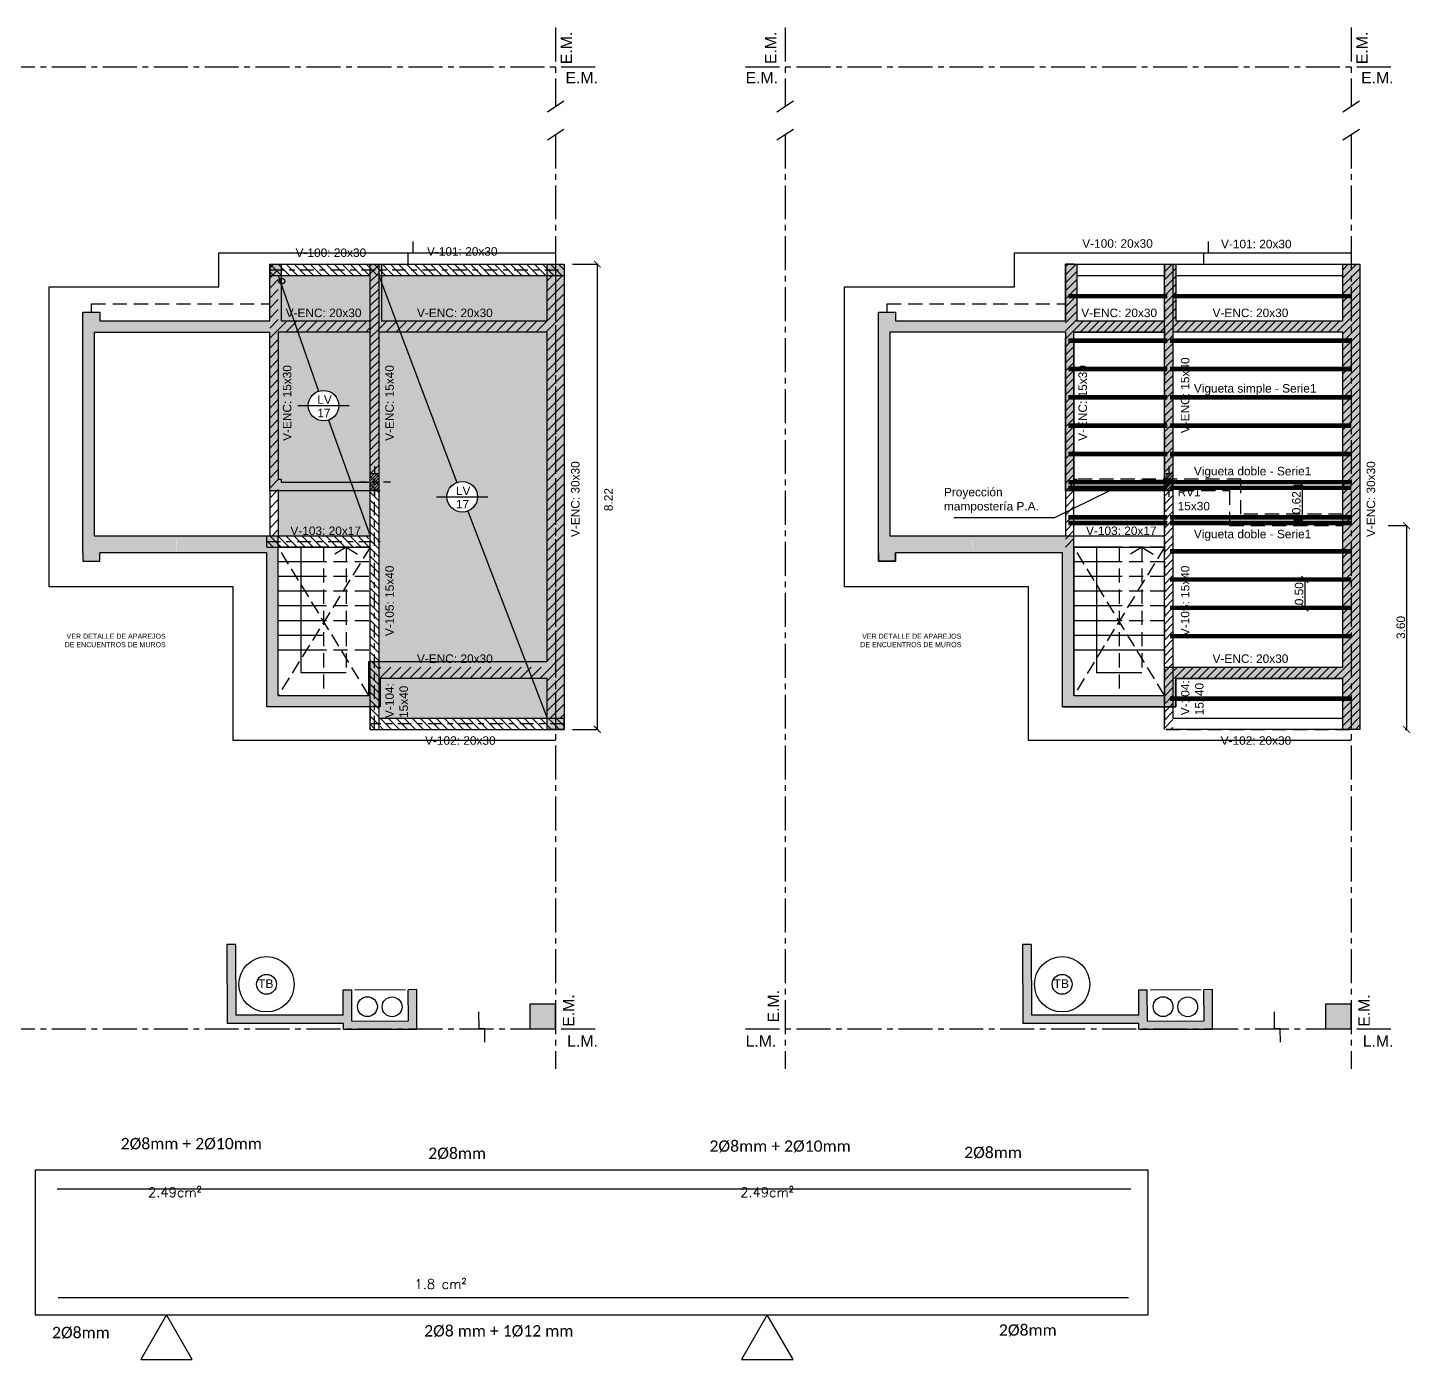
# Model space of a CAD drawing. Header units: millimetres. Extents: x 141 to 475, y -20 to 129.
# Drawn here: x 376.37 to 400.8, y 3.04 to 26.57 of the extents above; entities that cross this region are included whole.
import ezdxf

# ---------------------------------------------------------------- set-up
doc = ezdxf.new("R2010")
doc.units = ezdxf.units.MM
doc.header["$LTSCALE"] = 0.1
doc.header["$MEASUREMENT"] = 0
doc.header["$PDMODE"] = 3
doc.header["$PDSIZE"] = 0.1
for name, pattern in [('ACAD_ISO02W100', [15, 12, -3]), ('ACAD_ISO04W100', [30, 24, -3, 0, -3]), ('ACAD_ISO10W100', [18, 12, -3, 0, -3]), ('DASHED2', [0.375, 0.25, -0.125]), ('RAYITAS', [0.375, 0.25, -0.125]), ('TRAZOS2', [0.375, 0.25, -0.125])]:
    doc.linetypes.add(name, pattern=pattern)
doc.layers.get('DEFPOINTS').update_dxf_attribs({"color": 1})
doc.layers.add('17.Sombras', color=8, linetype='Continuous', lineweight=5)
doc.layers.add('SOMBRA', color=1, linetype='Continuous', lineweight=0)
for name, color, linetype in [('CONT_COLU', 5, 'Continuous'), ('CONTORNO VIGA', 4, 'Continuous'), ('Cotas', 1, 'Continuous'), ('COTAS-HECTOR', 2, 'Continuous'), ('EJE VIGA', 3, 'ACAD_ISO10W100'), ('EJE_COLUM', 4, 'Continuous'), ('EJES', 6, 'Continuous'), ('ELMER', 2, 'Continuous'), ('Equipamiento', 7, 'Continuous'), ('LOSA', 2, 'Continuous'), ('MURO', 2, 'Continuous'), ('Muros', 7, 'Continuous'), ('muros-pta', 4, 'Continuous'), ('SOMB_COLUM', 1, 'Continuous'), ('Textos', 7, 'Continuous')]:
    doc.layers.add(name, color=color, linetype=linetype)
doc.styles.add('1 en 100', font='romans.shx', dxfattribs={"height": 0.17})
doc.styles.add('ARIAL', font='arial.ttf', dxfattribs={"height": 0.18})
doc.styles.add('Arial20', font='arial.ttf', dxfattribs={"height": 0.2})
doc.styles.add('CYPETXT', font='calibri.ttf', dxfattribs={"height": 0.2})
doc.styles.add('Diego', font='arial.ttf')
doc.styles.get("Standard").update_dxf_attribs({"font": 'arial.ttf'})
doc.dimstyles.new('COTA-1-100', dxfattribs={"dimtxt": 0.2, "dimasz": 0.12, "dimexe": 0.012, "dimexo": 0.15, "dimgap": 0.025, "dimtad": 1, "dimzin": 0, "dimdsep": 46, "dimtxsty": 'Arial20', "dimblk1": 'ARCHTICK', "dimblk2": 'ARCHTICK', "dimsah": 1, "dimcen": 0.09, "dimclrd": 256, "dimclre": 256, "dimclrt": 256, "dimazin": 0, "dimtfac": 1, "dimtofl": 0, "dimtmove": 2, "dimatfit": 3, "dimldrblk": 'ARCHTICK', "dimfxl": 1, "dimtolj": 1, "dimtzin": 0, "dimarcsym": 0})

# ---------------------------------------------------------------- blocks, each defined once
blk = doc.blocks.new('_ARCHTICK')
at = {"color": 0, "linetype": 'ByBlock', "const_width": 0.15}
blk.add_lwpolyline([(-0.5, -0.5), (0.5, 0.5)], dxfattribs=at)
blk = doc.blocks.new('*D177')
at = {"layer": 'Cotas', "lineweight": -2, "transparency": 16777216}
for p, q in [((386.001, 22.392), (386.449, 22.392)), ((386.437, 22.392), (386.437, 14.172)), ((386.001, 14.172), (386.449, 14.172))]:
    blk.add_line(p, q, dxfattribs=at)
at = {"layer": 'DEFPOINTS', "color": 0, "transparency": 16777216}
for p in [(385.851, 22.392), (385.851, 14.172), (386.437, 14.172)]:
    blk.add_point(p, dxfattribs=at)
at = {"layer": 'Cotas', "lineweight": -2, "transparency": 16777216, "xscale": 0.12, "yscale": 0.12, "zscale": 0.12}
for p, rotation in [((386.437, 22.392), 90), ((386.437, 14.172), 270)]:
    blk.add_blockref('_ARCHTICK', p, dxfattribs=dict(at, rotation=rotation))
at = {"layer": 'Cotas', "color": 2, "transparency": 16777216, "insert": (386.635, 18.232), "char_height": 0.15, "attachment_point": 5, "rotation": 90}
blk.add_mtext('\\A1;8.22', dxfattribs=at)
blk = doc.blocks.new('*D178')
at = {"layer": 'Cotas', "lineweight": -2, "transparency": 16777216}
for p, q in [((398.852, 16.819), (398.925, 16.819)), ((398.937, 16.819), (398.937, 16.319)), ((398.852, 16.319), (398.925, 16.319))]:
    blk.add_line(p, q, dxfattribs=at)
at = {"layer": 'DEFPOINTS', "color": 0, "transparency": 16777216}
for p in [(399.002, 16.819), (398.937, 16.319), (399.002, 16.319)]:
    blk.add_point(p, dxfattribs=at)
at = {"layer": 'Cotas', "lineweight": -2, "transparency": 16777216, "xscale": 0.12, "yscale": 0.12, "zscale": 0.12}
for p, rotation in [((398.937, 16.819), 90), ((398.937, 16.319), 270)]:
    blk.add_blockref('_ARCHTICK', p, dxfattribs=dict(at, rotation=rotation))
at = {"layer": 'Cotas', "color": 2, "transparency": 16777216, "insert": (398.835, 16.569), "char_height": 0.15, "attachment_point": 5, "rotation": 90}
blk.add_mtext('\\A1;0.50', dxfattribs=at)
blk = doc.blocks.new('*D179')
at = {"layer": 'Cotas', "lineweight": -2, "transparency": 16777216}
for p, q in [((398.742, 18.488), (398.875, 18.488)), ((398.887, 18.488), (398.887, 17.868)), ((398.742, 17.868), (398.875, 17.868))]:
    blk.add_line(p, q, dxfattribs=at)
at = {"layer": 'DEFPOINTS', "color": 0, "transparency": 16777216}
for p in [(398.892, 18.488), (398.887, 17.868), (398.892, 17.868)]:
    blk.add_point(p, dxfattribs=at)
at = {"layer": 'Cotas', "lineweight": -2, "transparency": 16777216, "xscale": 0.12, "yscale": 0.12, "zscale": 0.12}
for p, rotation in [((398.887, 18.488), 90), ((398.887, 17.868), 270)]:
    blk.add_blockref('_ARCHTICK', p, dxfattribs=dict(at, rotation=rotation))
at = {"layer": 'Cotas', "color": 2, "transparency": 16777216, "insert": (398.786, 18.178), "char_height": 0.15, "attachment_point": 5, "rotation": 90}
blk.add_mtext('\\A1;0.62', dxfattribs=at)
blk = doc.blocks.new('*D180')
at = {"layer": 'Cotas', "lineweight": -2, "transparency": 16777216}
for p, q in [((400.406, 17.772), (400.745, 17.772)), ((400.733, 17.772), (400.733, 14.172)), ((400.706, 14.172), (400.745, 14.172))]:
    blk.add_line(p, q, dxfattribs=at)
at = {"layer": 'DEFPOINTS', "color": 0, "transparency": 16777216}
for p in [(399.606, 17.772), (399.906, 14.172), (400.733, 14.172)]:
    blk.add_point(p, dxfattribs=at)
at = {"layer": 'Cotas', "lineweight": -2, "transparency": 16777216, "xscale": 0.12, "yscale": 0.12, "zscale": 0.12}
for p, rotation in [((400.733, 17.772), 90), ((400.733, 14.172), 270)]:
    blk.add_blockref('_ARCHTICK', p, dxfattribs=dict(at, rotation=rotation))
at = {"layer": 'Cotas', "color": 2, "transparency": 16777216, "insert": (400.632, 15.972), "char_height": 0.15, "attachment_point": 5, "rotation": 90}
blk.add_mtext('\\A1;3.60', dxfattribs=at)

msp = doc.modelspace()

# ---------------------------------------------------------------- hatches: boundary and pattern name
at = {"true_color": 0x12ae0f, "transparency": 33554636}
h = msp.add_hatch(dxfattribs=at)
h.set_pattern_fill('ANSI31', color=94, scale=0.8, angle=90)
h.paths.add_polyline_path([(382.4257, 22.3921), (380.6507, 22.3921), (380.6507, 22.2921), (382.4257, 22.2921)])
at = {"transparency": 33554636}
h = msp.add_hatch(dxfattribs=at)
h.set_pattern_fill('ANSI31', color=4)
h.paths.add_polyline_path([(380.8007, 21.1921), (381.1485, 21.1921), (381.0789, 21.3921), (380.8007, 21.3921), (380.8007, 22.1921), (380.6507, 22.1921), (380.6507, 18.3921), (380.8007, 18.3921)])
h.paths.add_polyline_path([(380.8007, 18.3921), (380.6507, 18.3921), (380.6507, 17.5921), (380.8007, 17.5921)])
h.paths.add_polyline_path([(380.8007, 22.2921), (380.6507, 22.2921), (380.6507, 22.1921), (380.8007, 22.1921)])
h.paths.add_polyline_path([(380.8007, 22.3921), (380.6507, 22.3921), (380.6507, 22.2921), (380.8007, 22.2921)])
h.paths.add_polyline_path([(382.4257, 21.3921), (381.0789, 21.3921), (381.1485, 21.1921), (382.4257, 21.1921)])
h.paths.add_polyline_path([(382.8771, 21.3921), (382.5757, 21.3921), (382.5757, 21.1921), (382.9525, 21.1921)])
h.paths.add_polyline_path([(385.7007, 22.1921), (385.5507, 22.1921), (385.5507, 21.3921), (382.8771, 21.3921), (382.9525, 21.1921), (385.5507, 21.1921), (385.5507, 15.2721), (385.2054, 15.2721), (385.2821, 15.0721), (385.5507, 15.0721), (385.5507, 14.3721), (385.7007, 14.3721)])
h.paths.add_polyline_path([(385.8507, 22.1921), (385.7007, 22.1921), (385.7007, 14.3721), (385.8507, 14.3721)])
h.paths.add_polyline_path([(385.2054, 15.2721), (382.5757, 15.2721), (382.5757, 15.0721), (385.2821, 15.0721)])
at = {"true_color": 0x12ae0f, "transparency": 33554636}
h = msp.add_hatch(dxfattribs=at)
h.set_pattern_fill('ANSI31', color=94, scale=0.8, angle=90)
h.paths.add_polyline_path([(382.4257, 22.2921), (380.6507, 22.2921), (380.6507, 22.1921), (382.4257, 22.1921)])
h = msp.add_hatch(dxfattribs=at)
h.set_pattern_fill('ANSI31', color=94, scale=0.8, angle=90)
h.paths.add_polyline_path([(385.8507, 22.3921), (382.4257, 22.3921), (382.4257, 22.2921), (385.8507, 22.2921)])
at = {"transparency": 33554636}
h = msp.add_hatch(dxfattribs=at)
h.set_pattern_fill('ANSI31', color=4, scale=0.8)
h.paths.add_polyline_path([(382.5757, 21.3921), (382.4257, 21.3921), (382.4257, 18.6921), (382.5757, 18.6921)])
h.paths.add_polyline_path([(382.5757, 22.2921), (382.4257, 22.2921), (382.4257, 21.3921), (382.5757, 21.3921)])
h.paths.add_polyline_path([(382.5757, 22.3921), (382.4257, 22.3921), (382.4257, 22.2921), (382.5757, 22.2921)])
at = {"true_color": 0x12ae0f, "transparency": 33554636}
h = msp.add_hatch(dxfattribs=at)
h.set_pattern_fill('ANSI31', color=94, scale=0.8, angle=90)
h.paths.add_polyline_path([(385.8507, 22.2921), (382.4257, 22.2921), (382.4257, 22.1921), (385.8507, 22.1921)])
at = {"transparency": 33554687}
h = msp.add_hatch(dxfattribs=at)
h.set_pattern_fill('ANSI31', color=3, scale=0.8)
h.paths.add_polyline_path([(394.906, 22.3921), (394.706, 22.3921), (394.706, 21.3921), (394.906, 21.3921)])
h = msp.add_hatch(dxfattribs=at)
h.set_pattern_fill('ANSI31', color=3, scale=0.8)
h.paths.add_polyline_path([(396.606, 22.3921), (396.456, 22.3921), (396.456, 21.3921), (396.606, 21.3921)])
h.paths.add_polyline_path([(396.656, 22.3921), (396.606, 22.3921), (396.606, 21.3921), (396.656, 21.3921)])
h = msp.add_hatch(dxfattribs=at)
h.set_pattern_fill('ANSI31', color=3, scale=0.8)
h.paths.add_polyline_path([(399.756, 14.7155), (399.606, 14.7155), (399.606, 14.3721), (399.756, 14.3721)], flags=16)
h.paths.add_polyline_path([(399.756, 15.819), (399.606, 15.819), (399.606, 14.7155), (399.756, 14.7155)], flags=16)
h.paths.add_polyline_path([(399.906, 22.3921), (399.606, 22.3921), (399.606, 14.1721), (399.906, 14.1721)])
h = msp.add_hatch(dxfattribs=at)
h.set_pattern_fill('ANSI31', color=3, scale=0.8)
h.paths.add_polyline_path([(394.8542, 21.3921), (394.706, 21.3921), (394.706, 18.3921), (394.856, 18.3921)])
h = msp.add_hatch(dxfattribs=at)
h.set_pattern_fill('ANSI31', color=3, scale=0.8)
h.paths.add_polyline_path([(399.606, 15.2721), (396.606, 15.2721), (396.606, 15.0721), (399.606, 15.0721)])
h.paths.add_polyline_path([(396.456, 21.3921), (394.856, 21.3921), (394.856, 21.1921), (396.456, 21.1921)])
h.paths.add_polyline_path([(399.606, 21.3921), (396.606, 21.3921), (396.606, 21.1921), (399.606, 21.1921)])
h = msp.add_hatch(dxfattribs=at)
h.set_pattern_fill('ANSI31', color=3, scale=0.8)
h.paths.add_polyline_path([(396.606, 21.3921), (396.531, 21.3921), (396.456, 21.3921), (396.456, 18.6921), (396.606, 18.6921)])
at = {"true_color": 0x12ae0f, "transparency": 33554636}
h = msp.add_hatch(dxfattribs=at)
h.set_pattern_fill('ANSI31', color=94, scale=0.8, angle=90)
h.paths.add_polyline_path([(382.5757, 18.6921), (382.4257, 18.6921), (382.4257, 14.1721), (382.5757, 14.1721)])
at = {"transparency": 33554687}
h = msp.add_hatch(dxfattribs=at)
h.set_pattern_fill('ANSI31', color=3, scale=0.8)
h.paths.add_polyline_path([(396.606, 18.6921), (396.456, 18.6921), (396.456, 17.5921), (396.606, 17.5921)])
h = msp.add_hatch(dxfattribs=at)
h.set_pattern_fill('ANSI31', color=3, scale=0.8)
h.paths.add_polyline_path([(394.856, 18.3921), (394.706, 18.3921), (394.706, 18.0064), (394.856, 18.08)])
h = msp.add_hatch(dxfattribs=at)
h.set_pattern_fill('ANSI31', color=3, scale=0.8)
h.paths.add_polyline_path([(394.856, 18.08), (394.706, 18.0064), (394.706, 17.3909), (394.741, 17.3909), (394.741, 17.3921), (394.826, 17.3921), (394.856, 17.3921)])
at = {"true_color": 0x12ae0f, "transparency": 33554636}
h = msp.add_hatch(dxfattribs=at)
h.set_pattern_fill('ANSI31', color=94, scale=0.8, angle=90)
h.paths.add_polyline_path([(380.8007, 17.5921), (380.6007, 17.5921), (380.6007, 17.4921), (380.8007, 17.4921)])
h = msp.add_hatch(dxfattribs=at)
h.set_pattern_fill('ANSI31', color=94, scale=0.8, angle=90)
h.paths.add_polyline_path([(382.4007, 17.5921), (380.8007, 17.5921), (380.8007, 17.3921), (382.4007, 17.3921)])
at = {"transparency": 33554687}
h = msp.add_hatch(dxfattribs=at)
h.set_pattern_fill('ANSI31', color=3, scale=0.8)
h.paths.add_polyline_path([(396.606, 17.5921), (396.456, 17.5921), (396.456, 14.1721), (396.606, 14.1721)])
at = {"true_color": 0x12ae0f, "transparency": 33554636}
h = msp.add_hatch(dxfattribs=at)
h.set_pattern_fill('ANSI31', color=94, scale=0.8, angle=90)
h.paths.add_polyline_path([(380.8007, 17.4921), (380.6007, 17.4921), (380.6007, 17.3921), (380.8007, 17.3921)])
at = {"transparency": 33554661}
h = msp.add_hatch(dxfattribs=at)
h.set_pattern_fill('ANSI31', color=3, scale=0.8)
h.paths.add_polyline_path([(399.756, 15.819), (399.606, 15.819), (399.606, 14.7155), (399.756, 14.7155)])
h.paths.add_polyline_path([(399.756, 14.7155), (399.606, 14.7155), (399.606, 14.3721), (399.756, 14.3721)])
at = {"true_color": 0x12ae0f, "transparency": 33554636}
h = msp.add_hatch(dxfattribs=at)
h.set_pattern_fill('ANSI31', color=94, scale=0.8, angle=90)
h.paths.add_polyline_path([(385.8507, 14.3721), (382.6007, 14.3721), (382.6007, 14.2721), (385.8507, 14.2721)])
h.paths.add_polyline_path([(383.174, 14.3721), (383.1845, 14.3591), (382.6247, 14.3591), (382.6143, 14.3721)], flags=16)
h = msp.add_hatch(dxfattribs=at)
h.set_pattern_fill('ANSI31', color=94, scale=0.8, angle=90)
h.paths.add_polyline_path([(385.8507, 14.2721), (382.6007, 14.2721), (382.6007, 14.1721), (385.8507, 14.1721)])
at = {"layer": 'ELMER', "linetype": 'Continuous', "transparency": 33554559}
h = msp.add_hatch(color=10, dxfattribs=at)
h.dxf.hatch_style = 1
edge = h.paths.add_edge_path()
edge.add_line((377.5507, 21.1921), (380.6507, 21.1921))
edge.add_line((380.6507, 21.1921), (380.6507, 21.3921))
edge.add_line((380.6507, 21.3921), (377.6507, 21.3921))
edge.add_line((377.6507, 21.3921), (377.6507, 21.5421))
edge.add_line((377.6507, 21.5421), (377.3507, 21.5421))
edge.add_line((377.3507, 21.5421), (377.3507, 21.3921))
edge.add_line((377.3507, 21.3921), (377.3507, 18.9261))
edge.add_arc((377.4594, 18.3749), 0.5619, 80.65728, 101.16179, ccw=False)
edge.add_line((377.5507, 18.9293), (377.5507, 21.1921))
edge = h.paths.add_edge_path()
edge.add_arc((377.4594, 18.3749), 0.5619, 80.65728, 101.16179)
edge.add_line((377.3507, 18.9261), (377.3507, 17.2921))
edge.add_line((377.3507, 17.2921), (377.3507, 17.1421))
edge.add_line((377.3507, 17.1421), (377.6507, 17.1421))
edge.add_line((377.6507, 17.1421), (377.6507, 17.2921))
edge.add_line((377.6507, 17.2921), (379.0065, 17.2921))
edge.add_arc((377.5164, 17.4381), 1.4972, 354.40321, 360)
edge.add_arc((377.5164, 17.4381), 1.4972, 0, 5.90299)
edge.add_line((379.0057, 17.5921), (377.5507, 17.5921))
edge.add_line((377.5507, 17.5921), (377.5507, 18.9293))
edge = h.paths.add_edge_path()
edge.add_line((379.9007, 17.5921), (379.0057, 17.5921))
edge.add_arc((377.5164, 17.4381), 1.4972, 0, 5.90299, ccw=False)
edge.add_arc((377.5164, 17.4381), 1.4972, 354.40321, 360, ccw=False)
edge.add_line((379.0065, 17.2921), (379.9007, 17.2921))
edge.add_line((379.9007, 17.2921), (379.9007, 17.5921))
h.paths.add_polyline_path([(380.8007, 17.5921), (379.9007, 17.5921), (379.9007, 17.2921), (380.6007, 17.2921), (380.6007, 14.5721), (380.8007, 14.5721)])
h.paths.add_polyline_path([(382.6007, 15.0721), (383.6018, 15.0721), (383.6018, 15.3721), (382.601, 15.3721), (382.6004, 15.3721), (382.4007, 15.3721), (382.4007, 14.7721), (380.8007, 14.7721), (380.8007, 14.5721), (382.6007, 14.5721)])
h.paths.add_polyline_path([(385.5507, 15.3721), (383.6018, 15.3721), (383.6018, 15.0721), (385.5507, 15.0721)])
h.paths.add_polyline_path([(385.7007, 22.3921), (385.5507, 22.3921), (385.5507, 14.1721), (385.7007, 14.1721)])
h.paths.add_polyline_path([(385.8507, 22.3921), (385.7007, 22.3921), (385.7007, 14.1721), (385.8507, 14.1721)])
h.paths.add_polyline_path([(382.58, 21.1921), (383.855, 21.1921), (383.8463, 21.3921), (382.2007, 21.3921), (382.2007, 21.1921), (382.4257, 21.1921), (382.4257, 18.5421), (380.8507, 18.5421), (380.8507, 18.3921), (382.5713, 18.3921)])
h.paths.add_polyline_path([(380.8507, 18.5921), (380.8007, 18.5921), (380.8007, 21.1921), (382.2007, 21.1921), (382.2007, 21.3921), (380.8507, 21.3921), (380.8507, 22.3921), (380.6507, 22.3921), (380.6507, 18.3921), (380.8507, 18.3921)])
h.paths.add_polyline_path([(385.5507, 21.3921), (383.8507, 21.3921), (383.8507, 21.1921), (385.5507, 21.1921)])
h = msp.add_hatch(color=10, dxfattribs=at)
h.dxf.hatch_style = 1
h.paths.add_polyline_path([(382.6257, 22.2921), (382.4257, 22.2921), (382.4257, 21.3921), (382.6257, 21.3921)])
h.paths.add_polyline_path([(382.6257, 22.3921), (382.4257, 22.3921), (382.4257, 22.2921), (382.6257, 22.2921)])
h = msp.add_hatch(color=10, dxfattribs=at)
h.dxf.hatch_style = 1
edge = h.paths.add_edge_path()
edge.add_line((391.606, 21.1921), (394.706, 21.1921))
edge.add_line((394.706, 21.1921), (394.706, 21.3921))
edge.add_line((394.706, 21.3921), (391.706, 21.3921))
edge.add_line((391.706, 21.3921), (391.706, 21.5421))
edge.add_line((391.706, 21.5421), (391.406, 21.5421))
edge.add_line((391.406, 21.5421), (391.406, 21.3921))
edge.add_line((391.406, 21.3921), (391.406, 18.9261))
edge.add_arc((391.5147, 18.3749), 0.5619, 80.65728, 101.16179, ccw=False)
edge.add_line((391.606, 18.9293), (391.606, 21.1921))
edge = h.paths.add_edge_path()
edge.add_arc((391.5147, 18.3749), 0.5619, 80.65728, 101.16179)
edge.add_line((391.406, 18.9261), (391.406, 17.2921))
edge.add_line((391.406, 17.2921), (391.406, 17.1421))
edge.add_line((391.406, 17.1421), (391.706, 17.1421))
edge.add_line((391.706, 17.1421), (391.706, 17.2921))
edge.add_line((391.706, 17.2921), (393.0618, 17.2921))
edge.add_arc((391.5717, 17.4381), 1.4972, 354.40321, 360)
edge.add_arc((391.5717, 17.4381), 1.4972, 0, 5.90299)
edge.add_line((393.061, 17.5921), (391.606, 17.5921))
edge.add_line((391.606, 17.5921), (391.606, 18.9293))
edge = h.paths.add_edge_path()
edge.add_line((393.956, 17.5921), (393.061, 17.5921))
edge.add_arc((391.5717, 17.4381), 1.4972, 0, 5.90299, ccw=False)
edge.add_arc((391.5717, 17.4381), 1.4972, 354.40321, 360, ccw=False)
edge.add_line((393.0618, 17.2921), (393.956, 17.2921))
edge.add_line((393.956, 17.2921), (393.956, 17.5921))
h.paths.add_polyline_path([(394.856, 17.5921), (393.956, 17.5921), (393.956, 17.2921), (394.656, 17.2921), (394.656, 14.5721), (394.856, 14.5721)])
h.paths.add_polyline_path([(396.656, 15.0721), (397.6571, 15.0721), (397.6571, 15.2721), (396.6562, 15.2721), (396.6557, 15.2721), (396.456, 15.2721), (396.456, 14.7721), (394.856, 14.7721), (394.856, 14.5721), (396.656, 14.5721)])
h.paths.add_polyline_path([(399.606, 15.2721), (397.6571, 15.2721), (397.6571, 15.0721), (399.606, 15.0721)])
h.paths.add_polyline_path([(399.756, 22.3921), (399.606, 22.3921), (399.606, 14.1721), (399.756, 14.1721)])
h.paths.add_polyline_path([(399.906, 22.3921), (399.756, 22.3921), (399.756, 14.1721), (399.906, 14.1721)])
h.paths.add_polyline_path([(396.606, 21.1921), (397.9036, 21.1921), (397.9016, 21.3921), (396.256, 21.3921), (396.2558, 21.1921), (396.456, 21.1921), (396.456, 18.5421), (394.906, 18.5421), (394.906, 18.3921), (396.606, 18.3921)])
h.paths.add_polyline_path([(394.906, 18.5921), (394.856, 18.5921), (394.856, 21.1921), (396.2558, 21.1921), (396.256, 21.3921), (394.906, 21.3921), (394.906, 22.3921), (394.706, 22.3921), (394.706, 18.3921), (394.906, 18.3921)])
h.paths.add_polyline_path([(399.606, 21.3921), (397.906, 21.3921), (397.906, 21.1921), (399.606, 21.1921)])
h = msp.add_hatch(color=10, dxfattribs=at)
h.dxf.hatch_style = 1
h.paths.add_polyline_path([(396.606, 22.3921), (396.456, 22.3921), (396.456, 21.3921), (396.606, 21.3921)])
h.paths.add_polyline_path([(396.656, 22.3921), (396.606, 22.3921), (396.606, 21.3921), (396.656, 21.3921)])
h = msp.add_hatch(color=10, dxfattribs=at)
h.dxf.hatch_style = 1
h.paths.add_polyline_path([(382.0974, 9.5667), (381.9474, 9.566), (381.9495, 9.1221), (380.0495, 9.1221), (380.0436, 10.3721), (379.8936, 10.3721), (379.9002, 8.9721), (381.9502, 8.9721), (381.9507, 8.8721), (383.2507, 8.8721), (383.2474, 9.5721), (383.0974, 9.5714), (383.1, 9.0214), (382.1, 9.0167)])
h.paths.add_polyline_path([(385.7007, 9.3221), (385.2507, 9.3221), (385.2507, 8.8721), (385.7007, 8.8721)])
h = msp.add_hatch(color=10, dxfattribs=at)
h.dxf.hatch_style = 1
h.paths.add_polyline_path([(396.1527, 9.5667), (396.0027, 9.566), (396.0048, 9.1221), (394.1048, 9.1221), (394.0989, 10.3721), (393.9489, 10.3721), (393.9555, 8.9721), (396.0055, 8.9721), (396.006, 8.8721), (397.306, 8.8721), (397.3027, 9.5721), (397.1527, 9.5714), (397.1553, 9.0214), (396.1553, 9.0167)])
h.paths.add_polyline_path([(399.756, 9.3221), (399.306, 9.3221), (399.306, 8.8721), (399.756, 8.8721)])
at = {"layer": 'SOMB_COLUM'}
h = msp.add_hatch(dxfattribs=at)
h.set_pattern_fill('ANSI31', color=256, scale=0.3)
h.set_pattern_definition([(45, (3.273016, -0.493364), (-0.0265165043, 0.0265165043), [])])
h.paths.add_polyline_path([(382.5757, 18.6921), (382.4257, 18.6921), (382.4257, 18.3921), (382.5757, 18.3921)])
h = msp.add_hatch(dxfattribs=at)
h.set_pattern_fill('ANSI31', color=256, scale=0.3)
h.set_pattern_definition([(45, (17.30331, -0.493364), (-0.0265165043, 0.0265165043), [])])
h.paths.add_polyline_path([(396.606, 18.6921), (396.456, 18.6921), (396.456, 18.3921), (396.606, 18.3921)])
at = {"layer": 'SOMBRA', "true_color": 0xc7c8ca}
h = msp.add_hatch(color=9, dxfattribs=at)
h.dxf.hatch_style = 1
h.paths.add_polyline_path([(382.4257, 22.1921), (380.8507, 22.1921), (380.8507, 21.3921), (382.4257, 21.3921)])
h.paths.add_polyline_path([(382.4257, 21.1921), (380.8007, 21.1921), (380.8007, 17.5921), (382.4257, 17.5921)])
edge = h.paths.add_edge_path(flags=16)
edge.add_arc((381.6007, 19.8921), 0.27, 0, 360)
h.paths.add_polyline_path([(385.5507, 22.1921), (382.6257, 22.1921), (382.6257, 21.3921), (385.5507, 21.3921)])
h.paths.add_polyline_path([(385.5507, 21.1921), (382.5757, 21.1921), (382.5757, 15.2721), (385.5507, 15.2721)])
edge = h.paths.add_edge_path(flags=16)
edge.add_arc((384.0507, 18.2821), 0.27, 0, 360)
h.paths.add_polyline_path([(385.5507, 15.0721), (382.6007, 15.0721), (382.6007, 14.3721), (385.5507, 14.3721)])

# ---------------------------------------------------------------- linework, layer by layer
for p, q in [((399.681, 22.3921), (399.681, 22.3921)), ((376.8933, 6.0521), (395.863, 6.0521)), ((376.9113, 4.1322), (395.8182, 4.1322))]:
    msp.add_line(p, q)
at = {"color": 5, "transparency": 33554559}
for p, q in [((380.6507, 18.3921), (380.6507, 17.5921)), ((380.8007, 18.3921), (380.8007, 17.5921))]:
    msp.add_line(p, q, dxfattribs=at)
at = {"color": 2, "linetype": 'RAYITAS', "ltscale": 10, "transparency": 33554559}
for p, q in [((381.6007, 17.3921), (381.6007, 14.7721)), ((382.4257, 17.3921), (381.6007, 17.3921)), ((382.0007, 17.3921), (381.8007, 17.2671)), ((382.0007, 17.3921), (382.0007, 15.1721)), ((382.0007, 17.3921), (382.2007, 17.2671)), ((382.4257, 15.3721), (382.4257, 17.3921)), ((395.656, 17.3921), (395.656, 14.7721)), ((396.456, 17.3921), (395.656, 17.3921)), ((396.056, 17.3921), (395.856, 17.2671)), ((396.056, 17.3921), (396.056, 15.1721)), ((396.056, 17.3921), (396.256, 17.2671)), ((382.4007, 17.1321), (381.6007, 17.1321)), ((396.456, 17.1321), (395.656, 17.1321)), ((382.4007, 16.8721), (381.6007, 16.8721)), ((396.456, 16.8721), (395.656, 16.8721)), ((382.4007, 16.6121), (381.6007, 16.6121)), ((396.456, 16.6121), (395.656, 16.6121)), ((382.4007, 16.3521), (381.6007, 16.3521)), ((396.456, 16.3521), (395.656, 16.3521)), ((382.4007, 16.0921), (381.6007, 16.0921)), ((396.456, 16.0921), (395.656, 16.0921)), ((382.4007, 15.5721), (381.6007, 15.5721))]:
    msp.add_line(p, q, dxfattribs=at)
at = {"color": 1, "linetype": 'Continuous'}
for points in [[(385.5544, 25.0864), (385.8469, 25.2767)], [(389.6097, 25.0864), (389.9022, 25.2767)], [(399.6097, 25.0864), (399.9022, 25.2767)], [(385.5544, 24.5896), (385.8469, 24.7799)], [(389.6097, 24.5896), (389.9022, 24.7799)], [(399.6097, 24.5896), (399.9022, 24.7799)]]:
    msp.add_lwpolyline(points, dxfattribs=at)
at = {"color": 1, "linetype": 'DASHED2', "ltscale": 10}
msp.add_lwpolyline([(394.856, 18.3921), (397.606, 18.3921), (397.606, 17.7721), (399.597, 17.7721), (399.606, 17.7721), (399.606, 17.9721), (397.806, 17.9721), (397.806, 18.5921), (394.856, 18.5929), (394.856, 18.3921)], dxfattribs=at)
for points in [[(376.5044, 3.8259), (396.1676, 3.8259), (396.1676, 6.3848), (376.5044, 6.3848)], [(378.8251, 3.8259), (378.3706, 3.0387), (379.2796, 3.0387)], [(389.4393, 3.8259), (388.9848, 3.0387), (389.8938, 3.0387)]]:
    msp.add_lwpolyline(points, close=True)
at = {"layer": '17.Sombras', "color": 8, "true_color": 0x7d7d7d}
for p, q in [((383.0474, 9.5712), (382.1474, 9.567)), ((397.1027, 9.5712), (396.2027, 9.567))]:
    msp.add_line(p, q, dxfattribs=at)
at = {"layer": 'CONT_COLU'}
for points in [[(382.4257, 18.6921), (382.5757, 18.6921), (382.5757, 18.3921), (382.4257, 18.3921)], [(396.456, 18.6921), (396.606, 18.6921), (396.606, 18.3921), (396.456, 18.3921)]]:
    msp.add_lwpolyline(points, close=True, dxfattribs=at)
at = {"layer": 'CONTORNO VIGA'}
for p, q in [((380.6507, 22.3921), (385.8507, 22.3921)), ((380.6507, 22.1921), (380.6507, 22.3921)), ((380.6507, 22.3921), (380.6507, 22.1921)), ((382.5757, 22.3921), (382.5757, 14.1721)), ((385.8507, 22.3921), (385.8507, 22.1921)), ((394.706, 22.3921), (399.906, 22.3921)), ((394.706, 22.3921), (394.706, 21.3921)), ((394.856, 22.3921), (394.706, 22.3921)), ((396.606, 22.3921), (396.606, 14.3721)), ((399.906, 22.3921), (399.906, 14.1721)), ((380.6507, 22.1921), (382.4257, 22.1921)), ((382.5757, 22.1921), (385.8507, 22.1921)), ((394.906, 22.1921), (396.456, 22.1921)), ((396.656, 22.1921), (399.606, 22.1921)), ((399.606, 21.3921), (399.606, 22.1921)), ((391.406, 17.1421), (391.406, 21.5421)), ((391.406, 21.5421), (391.706, 21.5421)), ((391.706, 21.5421), (391.706, 21.3921)), ((391.706, 21.3921), (394.706, 21.3921)), ((394.906, 21.3921), (396.456, 21.3921)), ((396.656, 21.3921), (399.606, 21.3921)), ((394.706, 21.1921), (391.606, 21.1921)), ((391.606, 21.1921), (391.606, 17.5921)), ((394.706, 21.1921), (394.706, 17.5921)), ((394.856, 17.5921), (394.856, 21.1921)), ((394.856, 21.1921), (396.4559, 21.1921)), ((399.606, 21.1921), (396.606, 21.1921)), ((399.606, 15.2721), (399.606, 21.1921)), ((380.6007, 17.3921), (380.6007, 17.5921)), ((380.6007, 17.5921), (382.4257, 17.5921)), ((391.606, 17.5921), (394.706, 17.5921)), ((394.656, 17.5921), (396.456, 17.5921)), ((380.6007, 17.3921), (382.4257, 17.3921)), ((394.856, 17.3921), (396.456, 17.3921)), ((394.856, 17.3921), (394.856, 14.7721)), ((391.706, 17.1421), (391.406, 17.1421)), ((394.656, 17.2921), (391.706, 17.2921)), ((391.706, 17.2921), (391.706, 17.1421)), ((394.656, 14.5721), (394.656, 17.2921)), ((396.456, 14.7721), (396.456, 15.3721)), ((396.456, 15.2721), (399.606, 15.2721)), ((396.656, 15.0721), (399.606, 15.0721)), ((396.656, 14.5721), (396.656, 15.0721)), ((399.606, 14.3721), (399.606, 15.0813)), ((394.856, 14.7721), (396.456, 14.7721)), ((394.656, 14.5721), (396.656, 14.5721)), ((382.4257, 14.1721), (385.8507, 14.1721)), ((382.5757, 14.3721), (385.8507, 14.3721)), ((385.8507, 14.1721), (385.8507, 14.3721)), ((399.906, 14.1721), (396.481, 14.1721)), ((396.606, 14.3721), (399.606, 14.3721))]:
    msp.add_line(p, q, dxfattribs=at)
for points in [[(382.4257, 14.1721), (382.4257, 22.3921)], [(396.456, 14.1721), (396.456, 22.3921)]]:
    msp.add_lwpolyline(points, dxfattribs=at)
at = {"layer": 'Cotas', "linetype": 'TRAZOS2', "ltscale": 10, "transparency": 33554559}
for p, q in [((380.6507, 22.3921), (385.7007, 22.3921)), ((394.706, 22.3921), (399.756, 22.3921))]:
    msp.add_line(p, q, dxfattribs=at)
at = {"layer": 'Cotas', "linetype": 'ACAD_ISO02W100', "ltscale": 0.2}
for p, q in [((382.4007, 14.7721), (380.8007, 17.3921)), ((382.4257, 17.3921), (380.8007, 14.7721)), ((396.456, 14.7721), (394.856, 17.3921)), ((396.456, 17.3921), (394.856, 14.7721))]:
    msp.add_line(p, q, dxfattribs=at)
at = {"layer": 'Cotas', "linetype": 'TRAZOS2', "ltscale": 10, "transparency": 33554559}
for points in [[(396.456, 22.3921), (396.456, 14.1721)], [(377.5007, 21.5421), (377.5007, 21.6921), (380.6507, 21.6921)], [(391.556, 21.5421), (391.556, 21.6921), (394.706, 21.6921)], [(382.4257, 14.5721), (382.4257, 14.1721), (385.7007, 14.1721)], [(396.481, 14.1721), (399.756, 14.1721)]]:
    msp.add_lwpolyline(points, dxfattribs=at)
at = {"layer": 'Cotas'}
msp.add_lwpolyline([(392.7357, 17.9158), (394.5215, 17.9158), (395.4917, 18.3921)], dxfattribs=at)
at = {"layer": 'Cotas', "ltscale": 0.5}
for centre in [(382.3756, 9.2713), (382.8113, 9.2684), (396.4309, 9.2713), (396.8666, 9.2684)]:
    msp.add_circle(centre, 0.175, dxfattribs=at)
at = {"layer": 'EJE VIGA', "ltscale": 0.2}
for p, q in [((380.6507, 22.2921), (385.8507, 22.2921)), ((385.7007, 22.3921), (385.7007, 14.1721)), ((382.5007, 14.1721), (382.5007, 18.5421)), ((380.6007, 17.4921), (382.6007, 17.4921)), ((385.8507, 14.2721), (382.4257, 14.2721))]:
    msp.add_line(p, q, dxfattribs=at)
at = {"layer": 'EJE_COLUM', "linetype": 'ACAD_ISO10W100', "ltscale": 0.1}
for p, q in [((382.5007, 18.8223), (382.5007, 18.2619)), ((396.531, 18.8223), (396.531, 18.2619)), ((382.7809, 18.5421), (382.2205, 18.5421)), ((396.8112, 18.5421), (396.2508, 18.5421))]:
    msp.add_line(p, q, dxfattribs=at)
at = {"layer": 'EJES', "linetype": 'ACAD_ISO04W100', "ltscale": 0.25}
for p, q in [((385.7007, 26.5721), (385.7007, 25.1815)), ((389.756, 26.5721), (389.756, 25.1815)), ((399.756, 26.5721), (399.756, 25.1815)), ((386.4007, 25.8721), (375.0007, 25.8721)), ((400.456, 25.8721), (389.056, 25.8721)), ((385.7007, 24.6847), (385.7007, 8.1721)), ((389.756, 24.6847), (389.756, 8.1721)), ((399.756, 24.6847), (399.756, 8.1721)), ((386.4007, 8.8721), (375.0007, 8.8721)), ((400.456, 8.8721), (389.056, 8.8721))]:
    msp.add_line(p, q, dxfattribs=at)
at = {"layer": 'Equipamiento', "color": 2, "transparency": 33554559}
for p, q in [((383.1757, 22.7921), (383.1757, 22.5921)), ((397.231, 22.7921), (397.231, 22.5921)), ((379.7507, 22.5921), (385.7007, 22.5921)), ((379.7507, 21.9921), (379.7507, 22.5921)), ((383.0912, 22.5921), (383.0912, 22.3921)), ((383.0912, 22.5921), (383.1757, 22.5921)), ((385.7007, 22.5921), (385.7007, 22.3921)), ((393.806, 22.5921), (399.756, 22.5921)), ((393.806, 21.9921), (393.806, 22.5921)), ((397.1465, 22.5921), (397.1465, 22.3921)), ((397.1465, 22.5921), (397.231, 22.5921)), ((399.756, 22.5921), (399.756, 22.3921)), ((376.7507, 16.6921), (376.7507, 21.9921)), ((376.7507, 21.9921), (379.7507, 21.9921)), ((390.806, 16.6921), (390.806, 21.9921)), ((390.806, 21.9921), (393.806, 21.9921)), ((381.6007, 17.3921), (380.8007, 17.3921)), ((381.2007, 17.3921), (381.2007, 15.1721)), ((395.656, 17.3921), (394.856, 17.3921)), ((395.256, 17.3921), (395.256, 15.1721)), ((381.6007, 17.1321), (380.8007, 17.1321)), ((395.656, 17.1321), (394.856, 17.1321)), ((381.6007, 16.8721), (380.8007, 16.8721)), ((395.656, 16.8721), (394.856, 16.8721)), ((380.0007, 16.6921), (376.7507, 16.6921)), ((380.0007, 13.9721), (380.0007, 16.6921)), ((381.6007, 16.6121), (380.8007, 16.6121)), ((394.056, 16.6921), (390.806, 16.6921)), ((394.056, 13.9721), (394.056, 16.6921)), ((395.656, 16.6121), (394.856, 16.6121)), ((381.6007, 16.3521), (380.8007, 16.3521)), ((395.656, 16.3521), (394.856, 16.3521)), ((381.6007, 16.0921), (380.8007, 16.0921)), ((395.656, 16.0921), (394.856, 16.0921)), ((381.6007, 15.8321), (380.8007, 15.8321)), ((395.656, 15.8321), (394.856, 15.8321)), ((396.456, 15.8321), (395.656, 15.8321)), ((381.6007, 15.5721), (380.8007, 15.5721)), ((395.656, 15.5721), (394.856, 15.5721)), ((396.456, 15.5721), (395.656, 15.5721)), ((382.0007, 15.1721), (381.2007, 15.1721)), ((396.056, 15.1721), (395.256, 15.1721)), ((385.7007, 13.9721), (380.0007, 13.9721)), ((399.756, 13.9721), (394.056, 13.9721))]:
    msp.add_line(p, q, dxfattribs=at)
at = {"layer": 'LOSA'}
for p, q in [((380.8007, 22.1921), (381.512, 20.1471)), ((382.5757, 22.1921), (383.954, 18.5342)), ((381.1475, 19.8921), (382.0538, 19.8921)), ((381.6894, 19.6371), (382.4257, 17.5921)), ((383.5975, 18.2821), (384.5038, 18.2821)), ((384.1474, 18.03), (385.5507, 14.3721))]:
    msp.add_line(p, q, dxfattribs=at)
at = {"layer": 'LOSA', "color": 116, "true_color": 0x136734, "transparency": 33554559, "const_width": 0.08}
for points in [[(396.506, 21.8274), (394.756, 21.8274)], [(396.606, 21.8274), (399.756, 21.8274)], [(396.506, 21.039), (394.756, 21.039)], [(396.556, 21.039), (399.756, 21.039)], [(396.506, 20.539), (394.756, 20.539)], [(396.556, 20.539), (399.756, 20.539)], [(396.506, 20.039), (394.756, 20.039)], [(396.556, 20.039), (399.756, 20.039)], [(396.506, 19.539), (394.756, 19.539)], [(396.556, 19.539), (399.756, 19.539)], [(396.506, 19.039), (394.756, 19.039)], [(396.556, 19.039), (399.756, 19.039)], [(396.506, 18.5421), (394.756, 18.539)], [(396.556, 18.539), (399.756, 18.539)], [(396.506, 18.439), (394.756, 18.439)], [(396.556, 18.439), (399.756, 18.439)], [(396.506, 17.919), (394.756, 17.919)], [(396.506, 17.819), (394.756, 17.819)], [(396.556, 17.919), (399.756, 17.919)], [(396.556, 17.819), (399.756, 17.819)], [(396.556, 17.319), (399.756, 17.319)], [(396.556, 16.819), (399.756, 16.819)], [(396.556, 16.319), (399.756, 16.319)], [(396.556, 15.819), (399.756, 15.819)], [(396.556, 14.7155), (399.756, 14.7155)]]:
    msp.add_lwpolyline(points, dxfattribs=at)
at = {"layer": 'LOSA', "color": 2}
for centre in [(381.6007, 19.8921), (384.0507, 18.2821)]:
    msp.add_circle(centre, 0.27, dxfattribs=at)
at = {"layer": 'MURO'}
for points in [[(384.4486, 8.6425), (384.4475, 8.8777), (384.3475, 8.8772), (384.346, 9.1786)], [(398.5039, 8.6425), (398.5028, 8.8777), (398.4028, 8.8772), (398.4013, 9.1786)]]:
    msp.add_lwpolyline(points, dxfattribs=at)
at = {"layer": 'Muros', "color": 5, "transparency": 33554559}
for p, q in [((380.6507, 22.3921), (380.8007, 22.3921)), ((380.6507, 21.3921), (380.6507, 22.3921)), ((380.8507, 22.3921), (380.8507, 21.3921)), ((382.4007, 22.3921), (382.6007, 22.3921)), ((382.4257, 21.3921), (382.4257, 22.3921)), ((382.6257, 22.3921), (382.6257, 21.3921)), ((394.706, 22.3921), (394.856, 22.3921)), ((394.706, 21.3921), (394.706, 22.3921)), ((394.906, 22.3921), (394.906, 21.3921)), ((396.456, 22.3921), (396.656, 22.3921)), ((396.656, 22.3921), (396.656, 21.3921)), ((377.3507, 21.3921), (377.3507, 21.5421)), ((377.3507, 21.5421), (377.6507, 21.5421)), ((377.6507, 21.5421), (377.6507, 21.3921)), ((391.406, 21.3921), (391.406, 21.5421)), ((391.406, 21.5421), (391.706, 21.5421)), ((391.706, 21.5421), (391.706, 21.3921)), ((377.6507, 21.3921), (380.6507, 21.3921)), ((380.8507, 21.3921), (382.4257, 21.3921)), ((382.6257, 21.3921), (385.5507, 21.3921)), ((391.706, 21.3921), (394.706, 21.3921)), ((394.906, 21.3921), (396.456, 21.3921)), ((396.656, 21.3921), (399.606, 21.3921)), ((377.5507, 21.1921), (377.5507, 17.5921)), ((377.5507, 21.1921), (380.6507, 21.1921)), ((380.6507, 18.3921), (380.6507, 21.1921)), ((382.4257, 21.1921), (380.8007, 21.1921)), ((380.8007, 21.1921), (380.8007, 18.5921)), ((385.5507, 21.1921), (382.5757, 21.1921)), ((382.5757, 21.0921), (382.5757, 18.3921)), ((394.706, 21.1921), (391.606, 21.1921)), ((391.606, 21.0921), (391.606, 17.5921)), ((394.706, 18.3921), (394.706, 21.0921)), ((394.856, 21.0921), (394.856, 18.5921)), ((396.4561, 21.1921), (394.8561, 21.1921)), ((396.456, 18.5421), (396.456, 21.1921)), ((396.606, 21.0921), (396.606, 18.3921)), ((399.606, 21.1921), (396.656, 21.1921)), ((380.8007, 18.5921), (380.8507, 18.5921)), ((380.8507, 18.5921), (380.8507, 18.5421)), ((394.856, 18.5921), (394.906, 18.5921)), ((394.906, 18.5921), (394.906, 18.5421)), ((380.6507, 18.3921), (382.6007, 18.3921)), ((380.8507, 18.5421), (382.4007, 18.5421)), ((394.706, 18.3921), (396.606, 18.3921)), ((394.906, 18.5421), (396.456, 18.5421)), ((377.5507, 17.5921), (380.8007, 17.5921)), ((380.8007, 14.7721), (380.8007, 17.5921)), ((391.706, 17.5921), (394.856, 17.5921)), ((394.856, 14.7721), (394.856, 17.5921)), ((377.3507, 17.2921), (377.3507, 17.1421)), ((377.3507, 17.1421), (377.6507, 17.1421)), ((377.6507, 17.1421), (377.6507, 17.2921)), ((380.6007, 17.2921), (379.9007, 17.2921)), ((380.6007, 14.5721), (380.6007, 17.2921)), ((391.406, 17.2921), (391.406, 17.1421)), ((391.406, 17.1421), (391.706, 17.1421)), ((391.706, 17.1421), (391.706, 17.2921)), ((394.656, 17.2921), (393.956, 17.2921)), ((394.656, 14.5721), (394.656, 17.2921)), ((382.4007, 14.7721), (382.4007, 15.3721)), ((382.6007, 15.3721), (385.5507, 15.3721)), ((396.456, 14.7721), (396.456, 15.3721)), ((396.656, 15.2721), (399.606, 15.2721)), ((382.6007, 15.0721), (382.6007, 14.5721)), ((385.5507, 15.0721), (382.6007, 15.0721)), ((396.656, 15.0721), (396.656, 14.5721)), ((399.606, 15.0721), (396.656, 15.0721)), ((380.8007, 14.7721), (382.4007, 14.7721)), ((394.856, 14.7721), (396.456, 14.7721)), ((380.8007, 14.5721), (380.6007, 14.5721)), ((382.6007, 14.5721), (380.8007, 14.5721)), ((394.856, 14.5721), (394.656, 14.5721)), ((396.656, 14.5721), (394.856, 14.5721))]:
    msp.add_line(p, q, dxfattribs=at)
at = {"layer": 'Muros', "color": 5}
for p, q in [((394.706, 17.5921), (394.856, 17.5921)), ((379.8936, 10.3721), (379.9002, 8.9721)), ((380.0436, 10.3721), (379.8936, 10.3721)), ((380.0436, 10.3721), (380.0495, 9.1221)), ((393.9489, 10.3721), (393.9555, 8.9721)), ((394.0989, 10.3721), (393.9489, 10.3721)), ((394.0989, 10.3721), (394.1048, 9.1221)), ((381.9474, 9.566), (382.0974, 9.5667)), ((381.9495, 9.1221), (381.9474, 9.566)), ((382.1, 9.0167), (382.0974, 9.5667)), ((383.2474, 9.5721), (383.0974, 9.5714)), ((383.1, 9.0214), (383.0974, 9.5714)), ((383.2507, 8.8721), (383.2474, 9.5721)), ((396.0027, 9.566), (396.1527, 9.5667)), ((396.0048, 9.1221), (396.0027, 9.566)), ((396.1553, 9.0167), (396.1527, 9.5667)), ((397.3027, 9.5721), (397.1527, 9.5714)), ((397.1553, 9.0214), (397.1527, 9.5714)), ((397.306, 8.8721), (397.3027, 9.5721)), ((385.2507, 9.3221), (385.7007, 9.3221)), ((385.2507, 8.8721), (385.2507, 9.3221)), ((385.7007, 8.8721), (385.7007, 9.3221)), ((399.306, 9.3221), (399.756, 9.3221)), ((399.306, 8.8721), (399.306, 9.3221)), ((399.756, 8.8721), (399.756, 9.3221)), ((381.9495, 9.1221), (380.0495, 9.1221)), ((396.0048, 9.1221), (394.1048, 9.1221)), ((381.9502, 8.9721), (379.9002, 8.9721)), ((381.9507, 8.8721), (381.9502, 8.9721)), ((381.9507, 8.8721), (383.2507, 8.8721)), ((382.1, 9.0167), (383.1, 9.0214)), ((385.7007, 8.8721), (385.2507, 8.8721)), ((396.0055, 8.9721), (393.9555, 8.9721)), ((396.006, 8.8721), (396.0055, 8.9721)), ((396.006, 8.8721), (397.306, 8.8721)), ((396.1553, 9.0167), (397.1553, 9.0214)), ((399.756, 8.8721), (399.306, 8.8721))]:
    msp.add_line(p, q, dxfattribs=at)
at = {"layer": 'Muros', "color": 5, "transparency": 33554559}
for points in [[(385.5507, 22.3921), (385.8507, 22.3921), (385.8507, 14.1721), (385.5507, 14.1721), (385.5507, 15.0721)], [(385.5507, 21.3921), (385.5507, 22.3921)], [(399.606, 22.3921), (399.906, 22.3921), (399.906, 14.1721), (399.606, 14.1721), (399.606, 15.0721)], [(399.606, 21.3921), (399.606, 22.3921)], [(377.3507, 17.2921), (377.3507, 21.3921)], [(391.406, 17.2921), (391.406, 21.3921)], [(385.5507, 15.3721), (385.5507, 21.1921)], [(399.606, 15.3721), (399.606, 21.0921)], [(382.4257, 15.3721), (382.4257, 17.3921), (382.4257, 17.3921)], [(379.9007, 17.2921), (377.6507, 17.2921)], [(393.956, 17.2921), (391.706, 17.2921)], [(382.4007, 15.3721), (382.6007, 15.3721), (382.6007, 15.3721)]]:
    msp.add_lwpolyline(points, dxfattribs=at)
at = {"layer": 'Muros', "color": 1, "transparency": 33554559}
msp.add_circle((380.8617, 22.0922), 0.0525, dxfattribs=at)
at = {"layer": 'Muros', "color": 3}
for centre in [(380.593, 9.6666), (394.6483, 9.6666)]:
    msp.add_circle(centre, 0.4892, dxfattribs=at)
at = {"layer": 'Muros', "color": 1}
for centre in [(380.593, 9.6666), (394.6483, 9.6666)]:
    msp.add_circle(centre, 0.1755, dxfattribs=at)
at = {"layer": 'muros-pta', "linetype": 'Continuous'}
for p, q in [((383.2507, 8.8721), (383.2493, 9.1721)), ((397.306, 8.8721), (397.3046, 9.1721))]:
    msp.add_line(p, q, dxfattribs=at)

# ---------------------------------------------------------------- texts
at = {"char_height": 0.17, "attachment_point": 1, "style": '1 en 100'}
for s, insert in [('2.49cm²', (378.4992, 6.0756)), ('2.49cm²', (388.9607, 6.0756)), ('1.8 cm²', (383.2061, 4.4529))]:
    msp.add_mtext_dynamic_manual_height_columns(s, width=1.321692, gutter_width=0.85, heights=[0], dxfattribs=dict(at, insert=insert))
at = {"layer": 'COTAS-HECTOR', "char_height": 0.2, "attachment_point": 1, "style": 'CYPETXT'}
for s, insert in [('2%%C8mm + 2%%C10mm', (378.0158, 6.9516)), ('2%%C8mm + 2%%C10mm', (388.4182, 6.9078)), ('2%%C8mm', (383.4508, 6.7806)), ('2%%C8mm', (392.9181, 6.7952)), ('2%%C8mm', (393.5317, 3.6569)), ('2%%C8mm', (376.8032, 3.6131)), ('2%%C8 mm + 1%%C12 mm', (383.3777, 3.6423))]:
    msp.add_mtext(s, dxfattribs=dict(at, insert=insert))
at = {"layer": 'Textos', "color": 2, "char_height": 0.2, "width": 0.738387, "attachment_point": 3, "rotation": 90, "style": 'Diego'}
for insert in [(385.7908, 26.501), (389.3985, 26.5019), (399.8461, 26.501), (389.4459, 9.5672), (385.8282, 9.4906), (399.8835, 9.4906)]:
    msp.add_mtext('E.M.', dxfattribs=dict(at, insert=insert))
at = {"layer": 'Textos', "color": 2, "char_height": 0.2, "attachment_point": 7, "style": 'Diego'}
for s, insert, width in [('E.M.', (385.8744, 25.5884), 0.738387), ('E.M.', (389.0559, 25.5884), 0.738387), ('E.M.', (399.9297, 25.5884), 0.738387), ('L.M.', (385.9033, 8.5642), 0.601279), ('L.M.', (389.056, 8.5642), 0.601279), ('L.M.', (399.9586, 8.5642), 0.601279)]:
    msp.add_mtext(s, dxfattribs=dict(at, insert=insert, width=width))
at = {"layer": 'Textos', "color": 2, "ltscale": 0.01, "char_height": 0.15, "attachment_point": 1, "style": 'ARIAL'}
for s, insert, width in [('V-100: 20x30', (395.0037, 22.8323), 1.540138), ('V-101: 20x30', (397.4553, 22.8231), 1.851523), ('V-100: 20x30', (381.1064, 22.6699), 1.540138), ('V-101: 20x30', (383.4271, 22.6923), 1.851523), ('V-ENC: 20x30', (380.9308, 21.6068), 1.387765), ('V-ENC: 20x30', (383.2503, 21.6068), 1.387765), ('V-ENC: 20x30', (394.9861, 21.6068), 1.387765), ('V-ENC: 20x30', (397.3056, 21.6068), 1.387765), ('Vigueta simple - Serie1', (396.9753, 20.2727), 2.448874), ('LV', (381.4898, 20.075), 0.236026), ('17', (381.4898, 19.838), 0.236026), ('Vigueta doble - Serie1', (396.9753, 18.8102), 2.448874), ('LV', (383.9388, 18.4631), 0.236026), ('Proyección\\Pmampostería P.A.', (392.5606, 18.4397), 1.691661), ('RV1^J15x30', (396.6887, 18.4419), 2.448874), ('17', (383.9388, 18.2262), 0.236026), ('V-103: 20x17', (381.0149, 17.7557), 1.350177), ('V-103: 20x17', (395.0702, 17.7557), 1.350177), ('Vigueta doble - Serie1', (396.9753, 17.6985), 2.448874), ('V-ENC: 20x30', (383.2503, 15.4963), 1.387765), ('V-ENC: 20x30', (397.3056, 15.4963), 1.387765), ('V-102: 20x30', (383.3935, 14.0494), 1.851523), ('V-102: 20x30', (397.4488, 14.0494), 1.851523)]:
    msp.add_mtext(s, dxfattribs=dict(at, insert=insert, width=width))
at = {"layer": 'Textos', "color": 2, "ltscale": 0.01}
for s, insert, char_height, width, attachment_point, rotation, style in [('V-ENC: 15x30', (380.8812, 19.2696), 0.15, 1.387765, 1, 90, 'ARIAL'), ('V-ENC: 15x40', (382.6909, 19.2696), 0.15, 1.387765, 1, 90, 'ARIAL'), ('V-ENC: 15x30', (394.9365, 19.2696), 0.15, 1.387765, 1, 90, 'ARIAL'), ('V-ENC: 15x40', (396.7462, 19.4055), 0.15, 1.387765, 1, 90, 'ARIAL'), ('V-ENC: 30x30', (385.9726, 17.57), 0.15, 1.387765, 1, 90, 'ARIAL'), ('V-ENC: 30x30', (400.0279, 17.57), 0.15, 1.387765, 1, 90, 'ARIAL'), ('V-105: 15x40', (382.6909, 15.819), 0.15, 1.387765, 1, 90, 'ARIAL'), ('V-105: 15x40', (396.7462, 15.819), 0.15, 1.387765, 1, 90, 'ARIAL'), ('V-104: 15x40', (382.6909, 14.3721), 0.15, 0.746529, 1, 90, 'ARIAL'), ('V-104: 15x40', (396.7462, 14.4214), 0.15, 0.746529, 1, 90, 'ARIAL'), ('TB', (380.7157, 9.6029), 0.1521, 0.46025, 9, 0.26785, 'Diego'), ('TB', (394.771, 9.6029), 0.1521, 0.46025, 9, 0.26785, 'Diego')]:
    msp.add_mtext(s, dxfattribs=dict(at, insert=insert, char_height=char_height, width=width, attachment_point=attachment_point, rotation=rotation, style=style))
at = {"layer": 'Textos', "color": 1, "transparency": 33554559, "char_height": 0.08918, "width": 1.801781, "attachment_point": 3}
for insert in [(378.8118, 15.8619), (392.8671, 15.8619)]:
    msp.add_mtext('VER DETALLE DE APAREJOS DE ENCUENTROS DE MUROS ', dxfattribs=dict(at, insert=insert))

# ---------------------------------------------------------------- dimensions: what is measured, and where the dimension line sits
at = {"layer": 'Cotas'}
dim = msp.add_linear_dim(base=(386.4368, 14.1721), p1=(385.8507, 22.3921), p2=(385.8507, 14.1721), angle=90, dimstyle='COTA-1-100', override={"dimtxt": 0.15, "dimtxsty": 'Standard', "dimclrt": 2}, dxfattribs=at)
dim.commit()
dim.dimension.update_dxf_attribs({"geometry": '*D177', "text_midpoint": (386.6348, 18.2321), "dimtype": 160})
for base, p1, p2, override, picture, middle in [((398.8875, 17.8685), (398.8924, 18.4885), (398.8924, 17.8685), {"dimtxt": 0.15, "dimtxsty": 'Standard', "dimclrt": 2}, '*D179', (398.7859, 18.1785)), ((400.7335, 14.1721), (399.606, 17.7721), (399.906, 14.1721), {"dimtxt": 0.15, "dimexo": 0.8, "dimtxsty": 'Standard', "dimclrt": 2}, '*D180', (400.6318, 15.9721)), ((398.9366, 16.319), (399.0024, 16.819), (399.0024, 16.319), {"dimtxt": 0.15, "dimtxsty": 'Standard', "dimclrt": 2}, '*D178', (398.835, 16.569))]:
    dim = msp.add_linear_dim(base=base, p1=p1, p2=p2, angle=90, dimstyle='COTA-1-100', override=override, dxfattribs=at)
    dim.commit()
    dim.dimension.update_dxf_attribs({"geometry": picture, "text_midpoint": middle})

doc.saveas('drawing.dxf')
